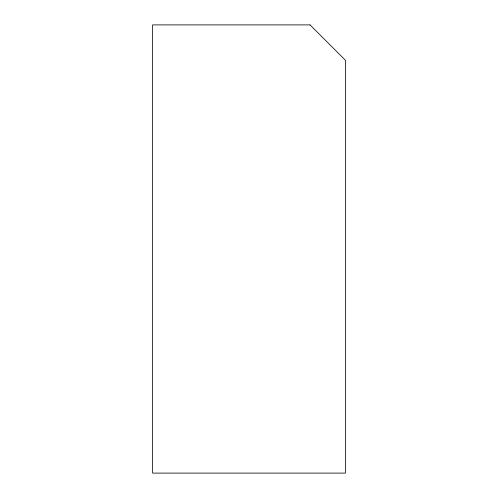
<?xml version="1.0" encoding="UTF-8"?>
<svg xmlns="http://www.w3.org/2000/svg" width="498" height="498" viewBox="0 0 498 498"><rect width="100%" height="100%" fill="white"/><g stroke="black" fill="none" stroke-linecap="round" stroke-linejoin="round"><path stroke-width="0.75" d="M310.036 24.9L152.581 24.9L152.581 473.1L345.419 473.1L345.419 60.283L310.036 24.9"/></g></svg>
